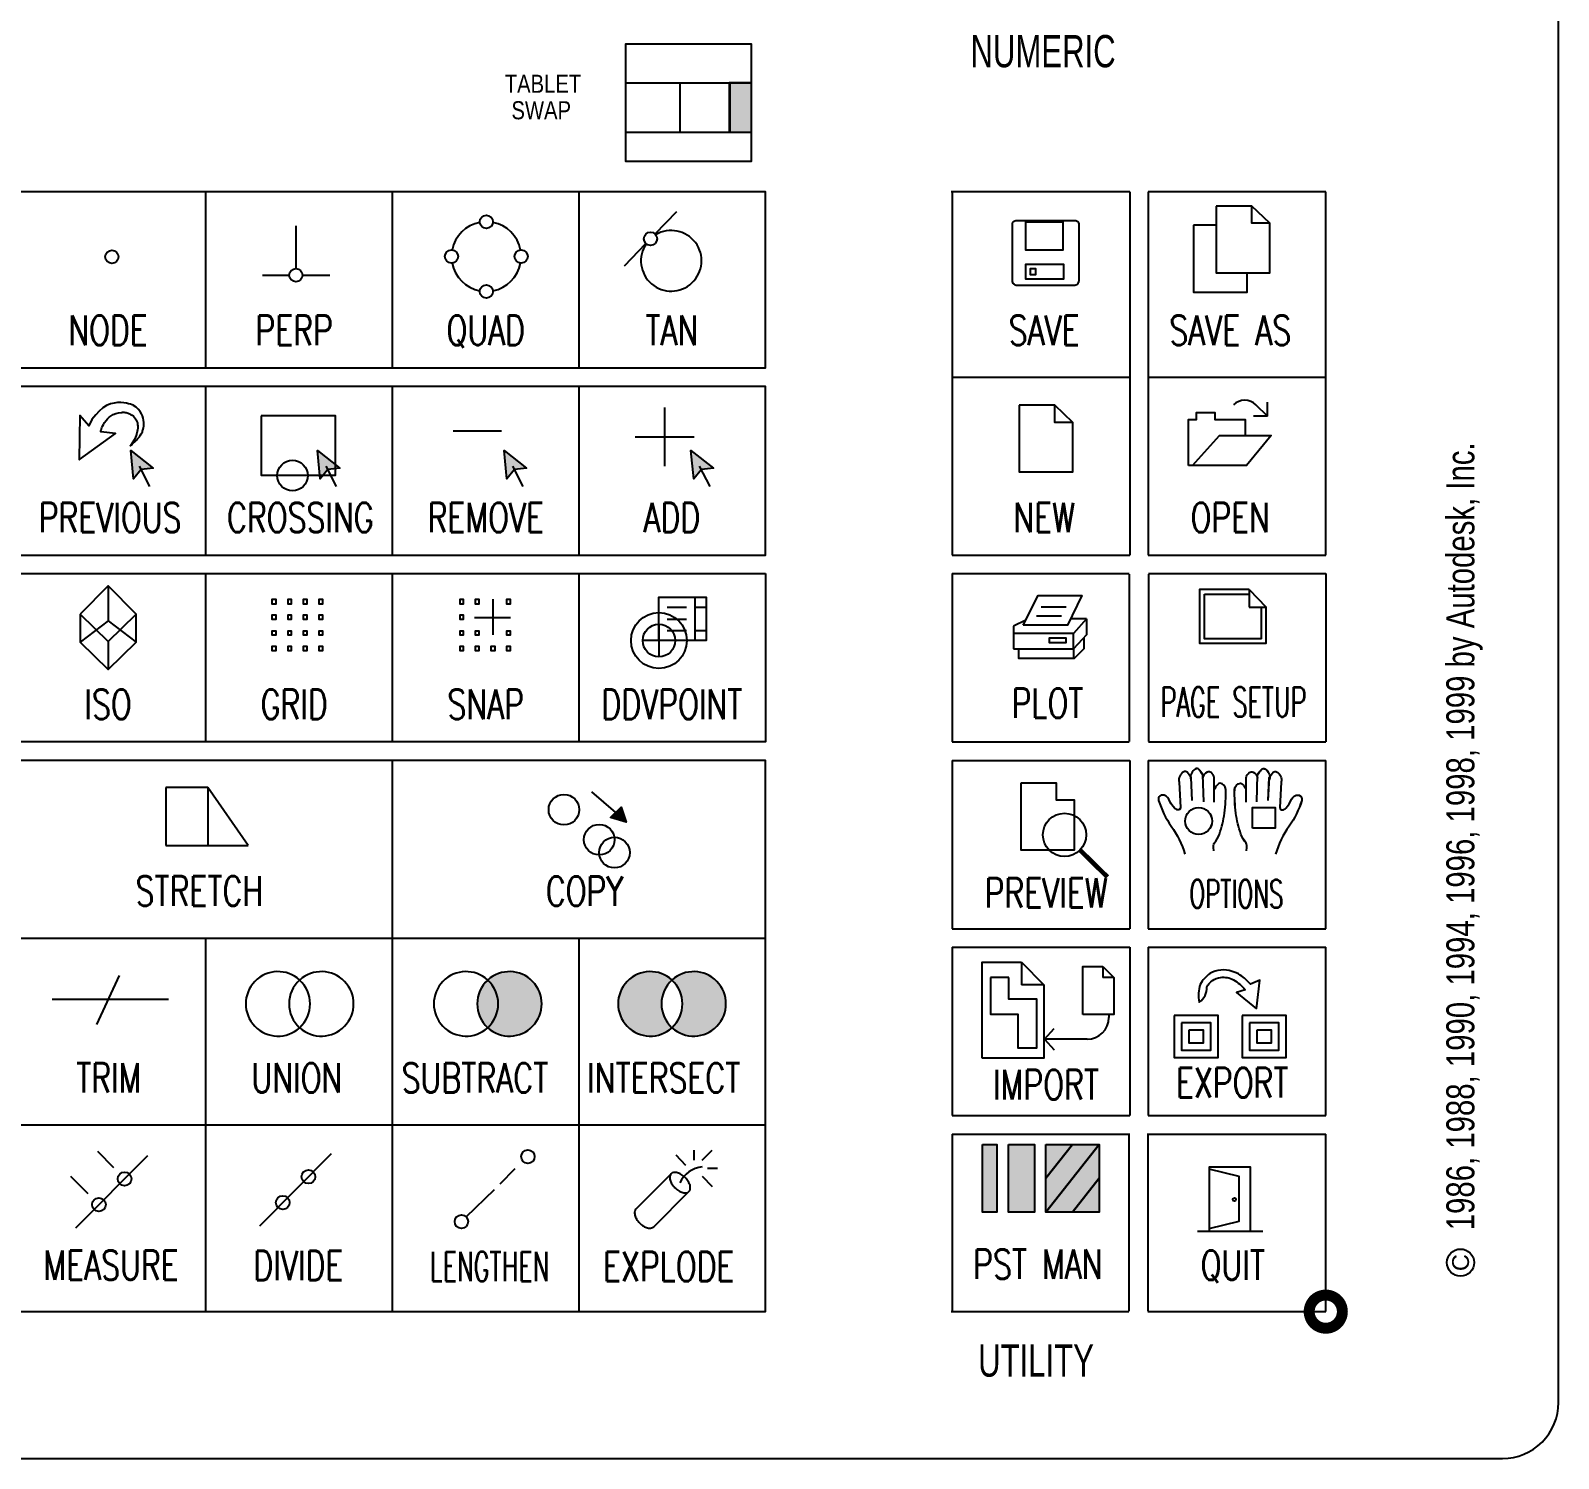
# Model space of a CAD drawing. Header units: inches. Extents: x -0.4 to 10.7, y -10.6 to 1.5.
# Drawn here: x 7.392 to 10.682, y -10.606 to -7.532 of the extents above; entities that cross this region are included whole.
import ezdxf
from ezdxf.enums import TextEntityAlignment as Align

# ---------------------------------------------------------------- set-up
doc = ezdxf.new("R2010")
doc.units = ezdxf.units.IN
doc.header["$MEASUREMENT"] = 0
doc.linetypes.add('DASHED', pattern=[0.75, 0.5, -0.25])
doc.layers.get('0').update_dxf_attribs({"linetype": 'CONTINUOUS'})
for name, color, linetype in [('BORDERS', 252, 'CONTINUOUS'), ('ICONS', 7, 'CONTINUOUS'), ('Text English', 7, 'CONTINUOUS')]:
    doc.layers.add(name, color=color, linetype=linetype)
doc.styles.add('Roman Simplex', font='simplex.shx', dxfattribs={"width": 0.75, "height": 0.0625})
doc.styles.add('ROMANS', font='simplex.shx', dxfattribs={"width": 0.75, "height": 0.0634})
doc.styles.add('SANSSERIFBOLD', font='sanss___.ttf', dxfattribs={"width": 0.69, "height": 0.056883})
doc.styles.add('SAS', font='sanss___.ttf', dxfattribs={"height": 0.063458})

# ---------------------------------------------------------------- blocks, each defined once
blk = doc.blocks.new('PAGE SETUP')
at = {"color": 3, "linetype": 'DASHED'}
blk.add_line((12.0066, 2.8847), (12.1025, 2.8847), dxfattribs=at)
for p, q in [((12.1025, 2.8949), (12.1393, 2.8565)), ((12.1025, 2.8949), (12.1025, 2.8565)), ((12.1025, 2.8565), (12.1393, 2.8565))]:
    blk.add_line(p, q)
at = {"color": 3}
blk.add_line((12.1294, 2.7889), (12.1294, 2.8565), dxfattribs=at)
blk.add_lwpolyline([(12.1294, 2.7889), (12.0066, 2.7889), (12.0066, 2.8847)], dxfattribs=at)
at = {"layer": 'ICONS'}
blk.add_lwpolyline([(12.1025, 2.8949), (11.9957, 2.8949), (11.9957, 2.7792), (12.1025, 2.7792), (12.1394, 2.7795), (12.1393, 2.8182), (12.1393, 2.8565)], dxfattribs=at)
blk = doc.blocks.new('PLOTSTYLE MANAGER')
for color, points in [(6, [(11.5762, 1.7044), (11.5448, 1.7044), (11.5448, 1.5587), (11.5762, 1.5587)]), (5, [(11.6009, 1.5587), (11.657, 1.5587), (11.657, 1.7044), (11.6009, 1.7044)]), (3, [(11.7961, 1.7044), (11.6817, 1.7044), (11.6817, 1.5587), (11.7961, 1.5587)])]:
    blk.add_hatch(color=color).paths.add_polyline_path(points)
at = {"lineweight": 30}
for p, q in [((11.6817, 1.5587), (11.7961, 1.7044)), ((11.6817, 1.6316), (11.7389, 1.7044)), ((11.7389, 1.5587), (11.7961, 1.6316))]:
    blk.add_line(p, q, dxfattribs=at)
for points in [[(11.5448, 1.7044), (11.5762, 1.7044), (11.5762, 1.5587), (11.5448, 1.5587)], [(11.6009, 1.7044), (11.657, 1.7044), (11.657, 1.5587), (11.6009, 1.5587)], [(11.6817, 1.7044), (11.7961, 1.7044), (11.7961, 1.5587), (11.6817, 1.5587)]]:
    blk.add_lwpolyline(points, close=True)
blk = doc.blocks.new('OPTIONS')
at = {"layer": 'ICONS'}
for points in [[(5.9674, 1.6772), (5.9653, 1.7356, 0.077313), (5.957, 1.747, 0.334602), (5.9497, 1.7481, 0.337418), (5.9398, 1.7257, 1.253415)], [(6.0815, 1.6772), (6.0836, 1.7356, -0.077313), (6.0919, 1.747, -0.334602), (6.0992, 1.7481, -0.337418), (6.1091, 1.7257, -1.253415)], [(5.9146, 1.7196), (5.9173, 1.6649, -0.478938), (5.9116, 1.6599, -0.167946), (5.9046, 1.6637, -0.084989), (5.8922, 1.6831, 0.326331), (5.8779, 1.6917, 0.478476), (5.8703, 1.6802, 0.077423), (5.8976, 1.6249, -0.081499), (5.9269, 1.5644, -0.021633)], [(5.9425, 1.6805), (5.9402, 1.7295, 0.077313), (5.9318, 1.741, 0.334602), (5.9245, 1.742, 0.337418), (5.9146, 1.7196)], [(5.9898, 1.6767), (5.9903, 1.7293, 0.153807), (5.9835, 1.7402, 0.30218), (5.9752, 1.7413, 0.233284), (5.9653, 1.7283, 0.721956)], [(5.9893, 1.572), (5.9887, 1.5787, -0.09399), (5.9898, 1.5881, 0.092108), (6.0012, 1.6079, 0.052172), (6.0122, 1.6532, 0.040572), (6.0148, 1.7038, 0.37402), (6.0023, 1.7173, 0.192582), (5.9955, 1.7126, 0.078461), (5.9908, 1.7048, 0.959013)], [(6.0596, 1.572), (6.0602, 1.5787, 0.09399), (6.0591, 1.5881, -0.092108), (6.0477, 1.6079, -0.052172), (6.0367, 1.6532, -0.040572), (6.0341, 1.7038, -0.37402), (6.0466, 1.7173, -0.192582), (6.0534, 1.7126, -0.078461), (6.0581, 1.7048, -0.959013)], [(6.0591, 1.6767), (6.0586, 1.7293, -0.153807), (6.0654, 1.7402, -0.30218), (6.0737, 1.7413, -0.233284), (6.0836, 1.7283, -0.721956)], [(6.1064, 1.6805), (6.1087, 1.7295, -0.077313), (6.1171, 1.741, -0.334602), (6.1244, 1.742, -0.337418), (6.1343, 1.7196)], [(6.1343, 1.7196), (6.1316, 1.6649, 0.478938), (6.1373, 1.6599, 0.167946), (6.1443, 1.6637, 0.084989), (6.1567, 1.6831, -0.326331), (6.171, 1.6917, -0.478476), (6.1786, 1.6802, -0.077423), (6.1513, 1.6249, 0.081499), (6.122, 1.5644, 0.021633)]]:
    blk.add_lwpolyline(points, format="xyb", dxfattribs=at)
at = {"layer": 'ICONS', "color": 1}
blk.add_lwpolyline([(6.0724, 1.6204), (6.0724, 1.6649), (6.1214, 1.6649), (6.1214, 1.6204)], close=True, dxfattribs=at)
blk.add_circle((5.9564, 1.6359), 0.029, dxfattribs=at)
blk = doc.blocks.new('SAVEAS')
at = {"layer": 'ICONS'}
for points in [[(11.6315, 2.9483), (11.6315, 2.8047), (11.7472, 2.8047), (11.7472, 2.9115), (11.7082, 2.9115), (11.7082, 2.9483), (11.6315, 2.9483)], [(11.7472, 2.9115), (11.7082, 2.9483)], [(11.5827, 2.9071), (11.5827, 2.7634), (11.6984, 2.7634), (11.6984, 2.8047)], [(11.6315, 2.9071), (11.5827, 2.9071)]]:
    blk.add_lwpolyline(points, dxfattribs=at)
blk = doc.blocks.new('IMPORT')
at = {"layer": 'ICONS'}
for p, q in [((2.7787, 3.7403), (2.7787, 3.6919)), ((2.7787, 3.7403), (2.8265, 3.6919)), ((2.8265, 3.6919), (2.7787, 3.6919))]:
    blk.add_line(p, q, dxfattribs=at)
at = {"layer": 'ICONS', "color": 8}
for p, q in [((2.9534, 3.7313), (2.9773, 3.7071)), ((2.9534, 3.7313), (2.9534, 3.7071)), ((2.9773, 3.7071), (2.9534, 3.7071))]:
    blk.add_line(p, q, dxfattribs=at)
at = {"layer": 'ICONS', "color": 1}
for p, q in [((2.9665, 3.6279), (2.9665, 3.6212)), ((2.8282, 3.5743), (2.8491, 3.5974)), ((2.9197, 3.5743), (2.8282, 3.5743)), ((2.8282, 3.5743), (2.8491, 3.5513))]:
    blk.add_line(p, q, dxfattribs=at)
at = {"layer": 'ICONS'}
for points in [[(2.6936, 3.5336), (2.6936, 3.7403), (2.7787, 3.7403)], [(2.8265, 3.6919), (2.8265, 3.5336), (2.6936, 3.5336)]]:
    blk.add_lwpolyline(points, dxfattribs=at)
at = {"layer": 'ICONS', "color": 8}
for points in [[(2.9109, 3.6279), (2.9109, 3.7313), (2.9534, 3.7313)], [(2.9773, 3.7071), (2.9773, 3.6279), (2.9109, 3.6279)]]:
    blk.add_lwpolyline(points, dxfattribs=at)
at = {"layer": 'ICONS', "color": 1}
for points in [[(2.7118, 3.7077), (2.7118, 3.6281), (2.7705, 3.6281), (2.7705, 3.5558), (2.8114, 3.5558), (2.8114, 3.6606), (2.7516, 3.6606), (2.7516, 3.7077)], [(2.7516, 3.7077), (2.7118, 3.7077)]]:
    blk.add_lwpolyline(points, dxfattribs=at)
blk.add_arc((2.9197, 3.6212), 0.0469, 270, 0, dxfattribs=at)
blk = doc.blocks.new('EXPORT')
at = {"layer": 'ICONS'}
blk.add_lwpolyline([(11.7215, 2.4607), (11.7288, 2.522), (11.7092, 2.5133, 0.039919), (11.687, 2.5332, 0.077358), (11.6691, 2.541, 0.215585), (11.6214, 2.5367, 0.10494), (11.6007, 2.513, 0.132172), (11.5986, 2.4747, 0.265412), (11.615, 2.5074, -0.253442), (11.6443, 2.5278, -0.177189), (11.6723, 2.5226, -0.093236), (11.6975, 2.5016), (11.6791, 2.4957)], format="xyb", close=True, dxfattribs=at)
for points in [[(11.5448, 2.446), (11.5448, 2.3559), (11.6394, 2.3559), (11.6394, 2.446)], [(11.6913, 2.446), (11.6913, 2.3559), (11.7859, 2.3559), (11.7859, 2.446)], [(11.707, 2.4302), (11.707, 2.3717), (11.7701, 2.3717), (11.7701, 2.4302)], [(11.7228, 2.4144), (11.7228, 2.3874), (11.7544, 2.3874), (11.7544, 2.4144)]]:
    blk.add_lwpolyline(points, close=True, dxfattribs=at)
at = {"layer": 'ICONS', "color": 1}
blk.add_lwpolyline([(11.5605, 2.4302), (11.5605, 2.3717), (11.6237, 2.3717), (11.6237, 2.4302)], close=True, dxfattribs=at)
at = {"layer": 'ICONS', "color": 2}
blk.add_lwpolyline([(11.5763, 2.4144), (11.5763, 2.3874), (11.6079, 2.3874), (11.6079, 2.4144)], close=True, dxfattribs=at)
blk = doc.blocks.new('DDVIEWPOINT')
at = {"layer": 'ICONS'}
for points in [[(4.0272, 6.0296), (4.0272, 6.1229), (4.1289, 6.1229), (4.1289, 6.0296), (4.0272, 6.0296), (4.0272, 6.0296)], [(4.1046, 6.1229), (4.1046, 6.0304)], [(4.0449, 6.1017), (4.0869, 6.1017)], [(4.1046, 6.1017), (4.1289, 6.1017)], [(4.0272, 6.0635), (4.0272, 5.9958)], [(4.0449, 6.0758), (4.0869, 6.0758)], [(4.0618, 6.0296), (3.9926, 6.0296)], [(4.0449, 6.0516), (4.0869, 6.0516)], [(4.1046, 6.0516), (4.1289, 6.0516)]]:
    blk.add_lwpolyline(points, dxfattribs=at)
for radius in [0.0601, 0.035]:
    blk.add_circle((4.0272, 6.0296), radius, dxfattribs=at)

msp = doc.modelspace()

# ---------------------------------------------------------------- hatches: boundary and pattern name
for color, points in [(6, [(9.4734, -9.9301), (9.442, -9.9301), (9.442, -10.0758), (9.4734, -10.0758)]), (5, [(9.498, -10.0758), (9.5541, -10.0758), (9.5541, -9.9301), (9.498, -9.9301)]), (3, [(9.6932, -9.9301), (9.5788, -9.9301), (9.5788, -10.0758), (9.6932, -10.0758)])]:
    msp.add_hatch(color=color).paths.add_polyline_path(points)
at = {"layer": 'ICONS'}
h = msp.add_hatch(color=120, dxfattribs=at)
h.paths.add_polyline_path([(8.3768, -9.6787, 2.271183), (8.3768, -9.5764, -0.440299)])
h.paths.add_polyline_path([(8.3767, -9.6788, 0.441322), (8.3767, -9.5763, 0.441322)])
h = msp.add_hatch(color=120, dxfattribs=at)
h.paths.add_polyline_path([(8.7736, -9.6789, -0.442344), (8.7736, -9.5762, 2.260684)])
h.paths.add_polyline_path([(8.7736, -9.5764, -0.440299), (8.7736, -9.6787, 2.271183)])

# ---------------------------------------------------------------- linework, layer by layer
at = {"color": 3, "linetype": 'DASHED'}
msp.add_line((9.9203, -8.7456), (10.0162, -8.7456), dxfattribs=at)
for p, q in [((10.0162, -8.7354), (10.053, -8.7737)), ((10.0162, -8.7354), (10.0162, -8.7738)), ((10.0162, -8.7738), (10.053, -8.7737))]:
    msp.add_line(p, q)
at = {"color": 3}
msp.add_line((10.0431, -8.8413), (10.0431, -8.7737), dxfattribs=at)
at = {"lineweight": 30}
for p, q in [((9.5788, -10.0758), (9.6932, -9.9301)), ((9.5788, -10.0029), (9.636, -9.9301)), ((9.636, -10.0758), (9.6932, -10.0029))]:
    msp.add_line(p, q, dxfattribs=at)
at = {"color": 3}
msp.add_lwpolyline([(10.0431, -8.8413), (9.9203, -8.8413), (9.9203, -8.7456)], dxfattribs=at)
for points in [[(9.442, -9.9301), (9.4734, -9.9301), (9.4734, -10.0758), (9.442, -10.0758)], [(9.498, -9.9301), (9.5541, -9.9301), (9.5541, -10.0758), (9.498, -10.0758)], [(9.5788, -9.9301), (9.6932, -9.9301), (9.6932, -10.0758), (9.5788, -10.0758)]]:
    msp.add_lwpolyline(points, close=True)
at = {"layer": 'BORDERS'}
for p, q in [((7.7688, -7.8789), (7.7688, -8.2582)), ((8.1709, -7.8789), (8.1709, -8.2582)), ((8.573, -7.8789), (8.573, -8.2582)), ((9.7593, -7.8789), (9.3746, -7.8789)), ((9.3772, -7.8789), (9.3772, -8.6612)), ((9.7593, -7.8789), (9.7593, -8.6612)), ((9.7993, -7.8789), (9.7993, -8.6612)), ((10.1814, -7.8789), (9.7993, -7.8789)), ((10.1814, -8.6612), (10.1814, -7.8789)), ((7.7688, -8.2982), (7.7688, -8.6612)), ((8.1709, -8.2982), (8.1709, -8.6612)), ((8.573, -8.2982), (8.573, -8.6612)), ((7.7688, -8.7012), (7.7688, -9.0635)), ((8.1709, -8.7012), (8.1709, -9.0635)), ((8.573, -8.7012), (8.573, -9.0635)), ((9.3772, -8.7012), (9.3772, -9.0635)), ((9.758, -8.7021), (9.758, -9.0627)), ((9.7998, -8.7021), (9.7998, -9.0627)), ((10.1815, -8.7012), (10.1815, -9.0635)), ((8.1709, -9.1035), (8.1709, -10.2903)), ((9.3772, -9.1035), (9.3772, -9.4658)), ((9.7593, -9.1035), (9.7593, -9.4658)), ((9.7993, -9.1035), (9.7993, -9.4658)), ((10.1814, -9.4658), (10.1814, -9.1035)), ((7.7688, -9.4858), (7.7688, -10.2903)), ((8.573, -9.4858), (8.573, -10.2903)), ((9.3772, -9.5058), (9.3772, -9.868)), ((9.7593, -9.5058), (9.7593, -9.868)), ((9.7993, -9.5058), (9.7993, -9.868)), ((10.1814, -9.868), (10.1814, -9.5058)), ((9.3772, -9.868), (9.7593, -9.868)), ((9.7993, -9.868), (10.1814, -9.868)), ((7.7688, -9.888), (7.7688, -10.2903)), ((9.3772, -9.908), (9.3772, -10.2903)), ((9.7576, -9.907), (9.7576, -10.2892)), ((9.7982, -9.907), (9.7982, -10.2892)), ((10.1814, -10.2903), (10.1814, -9.908)), ((9.3746, -10.2903), (9.7576, -10.2903)), ((9.7982, -10.2903), (10.1814, -10.2903))]:
    msp.add_line(p, q, dxfattribs=at)
at = {"layer": 'BORDERS', "color": 252}
msp.add_lwpolyline([(10.6824, -10.486), (10.6824, 1.3368, 0.414214), (10.562, 1.4572), (-0.2522, 1.4572, 0.414214), (-0.3726, 1.3368), (-0.3726, -10.486, 0.414214), (-0.2522, -10.6064), (10.562, -10.6064, 0.414214)], format="xyb", close=True, dxfattribs=at)
at = {"layer": 'BORDERS'}
for points in [[(4.5501, -7.8789), (4.5501, -8.2582), (8.9751, -8.2582), (8.9751, -7.8789)], [(5.3763, -8.2982), (5.3763, -8.6612), (8.9751, -8.6612), (8.9751, -8.2982)], [(8.9751, -8.7012), (8.9751, -9.0635), (4.5521, -9.0635), (4.5521, -8.7012)]]:
    msp.add_lwpolyline(points, close=True, dxfattribs=at)
for points in [[(9.3772, -8.2782), (9.7593, -8.2782)], [(9.7993, -8.2782), (10.1784, -8.2782)], [(9.3772, -8.6612), (9.7593, -8.6612)], [(9.7993, -8.6612), (10.1814, -8.6612)], [(9.3772, -8.7012), (9.758, -8.7012)], [(9.7998, -8.7012), (10.1815, -8.7012)], [(9.3772, -9.0635), (9.758, -9.0635)], [(9.7998, -9.0635), (10.1815, -9.0635)], [(4.5486, -10.2903), (8.9751, -10.2903), (8.9751, -9.1035), (4.5521, -9.1035)], [(9.3772, -9.1035), (9.7593, -9.1035)], [(9.7993, -9.1035), (10.1814, -9.1035)], [(9.3772, -9.4658), (9.7593, -9.4658)], [(9.7993, -9.4658), (10.1814, -9.4658)], [(4.5521, -9.4858), (8.9751, -9.4858)], [(9.3772, -9.5058), (9.7593, -9.5058)], [(9.7993, -9.5058), (10.1814, -9.5058)], [(4.5521, -9.888), (8.9751, -9.888)], [(9.3772, -9.908), (9.7576, -9.908)], [(9.7982, -9.908), (10.1814, -9.908)]]:
    msp.add_lwpolyline(points, dxfattribs=at)
at = {"layer": 'ICONS'}
for p, q in [((9.5352, -8.8016), (9.5087, -8.8146)), ((9.5087, -8.8146), (9.5087, -8.8301)), ((9.6663, -8.7984), (9.6321, -8.7984)), ((9.6663, -8.7984), (9.6383, -8.8301)), ((9.6663, -8.7984), (9.6663, -8.833)), ((9.6663, -8.833), (9.6383, -8.8632)), ((7.6834, -9.162), (7.6834, -9.2865)), ((7.774, -9.162), (7.6834, -9.162)), ((7.6834, -9.2865), (7.774, -9.2865)), ((7.5349, -9.672), (7.5836, -9.5662)), ((7.4389, -9.6178), (7.5602, -9.6178)), ((9.9054, -10.1168), (10.0456, -10.1168))]:
    msp.add_line(p, q, dxfattribs=at)
at = {"layer": 'ICONS', "color": 1}
for p, q in [((7.8608, -9.2865), (7.774, -9.162)), ((8.653, -9.2153), (8.6008, -9.1708)), ((7.774, -9.2865), (7.8608, -9.2865))]:
    msp.add_line(p, q, dxfattribs=at)
at = {"layer": 'ICONS', "color": 1, "linetype": 'DASHED'}
msp.add_line((7.774, -9.162), (7.774, -9.2865), dxfattribs=at)
at = {"layer": 'ICONS', "linetype": 'DASHED'}
msp.add_line((7.5602, -9.6178), (7.6893, -9.6178), dxfattribs=at)
at = {"layer": 'ICONS', "color": 7}
for points in [[(8.9448, -7.8133), (8.9448, -7.5614), (8.6737, -7.5614), (8.6737, -7.8133), (8.9448, -7.8133), (8.9448, -7.8133)], [(9.6159, -8.0042), (9.6159, -7.9445), (9.5348, -7.9445), (9.5348, -8.0042), (9.6159, -8.0042), (9.6159, -8.0042)], [(9.6174, -8.0668), (9.6174, -8.0359), (9.535, -8.0359), (9.535, -8.0668), (9.6174, -8.0668), (9.6174, -8.0668)]]:
    msp.add_lwpolyline(points, dxfattribs=at)
at = {"layer": 'ICONS', "color": 250}
for points in [[(8.6737, -7.6446), (8.9448, -7.6446)], [(8.7908, -7.6432), (8.7908, -7.7492)], [(8.9448, -7.7507), (8.9448, -7.6446), (8.8969, -7.6446), (8.8969, -7.7507), (8.9448, -7.7507)], [(8.9448, -7.7507), (8.9448, -7.6446), (8.8969, -7.6446), (8.8969, -7.7507), (8.9448, -7.7507), (8.9448, -7.7507)], [(8.6737, -7.7507), (8.9433, -7.7507)], [(9.5571, -8.0572), (9.5571, -8.0447), (9.5446, -8.0447), (9.5446, -8.0572), (9.5571, -8.0572), (9.5571, -8.0572)]]:
    msp.add_lwpolyline(points, dxfattribs=at)
at = {"layer": 'ICONS', "color": 252}
msp.add_lwpolyline([(8.8984, -7.6468), (8.8984, -7.7529)], dxfattribs=at)
at = {"layer": 'ICONS', "color": 8}
for points in [[(8.7372, -7.9699), (8.7837, -7.9215)], [(7.9638, -7.9526), (7.9638, -8.0445)], [(8.671, -8.0388), (8.7176, -7.9904)], [(7.8916, -8.0587), (7.9496, -8.0587)], [(7.978, -8.0587), (8.0367, -8.0587)]]:
    msp.add_lwpolyline(points, dxfattribs=at)
at = {"layer": 'ICONS'}
for points in [[(9.5154, -7.9408), (9.6413, -7.9408, -0.439902), (9.6495, -7.9496), (9.6495, -8.0705, -0.414214), (9.6391, -8.0808), (9.5168, -8.0808, -0.414214), (9.5065, -8.0705), (9.5065, -7.9496, -0.426731), (9.5154, -7.9408)], [(9.8936, -9.1894), (9.8913, -9.1404, 0.077313), (9.883, -9.1289, 0.334602), (9.8757, -9.1279, 0.337418), (9.8658, -9.1503)], [(9.9185, -9.1927), (9.9164, -9.1344, 0.077313), (9.9081, -9.1229, 0.334602), (9.9008, -9.1219, 0.337418), (9.8909, -9.1443, 1.253415)], [(9.9409, -9.1932), (9.9414, -9.1406, 0.153807), (9.9347, -9.1297, 0.30218), (9.9263, -9.1286, 0.233284), (9.9164, -9.1417, 0.721956)], [(10.0103, -9.1932), (10.0097, -9.1406, -0.153807), (10.0165, -9.1297, -0.30218), (10.0248, -9.1286, -0.233284), (10.0347, -9.1417, -0.721956)], [(10.0327, -9.1927), (10.0347, -9.1344, -0.077313), (10.0431, -9.1229, -0.334602), (10.0504, -9.1219, -0.337418), (10.0603, -9.1443, -1.253415)], [(10.0576, -9.1894), (10.0599, -9.1404, -0.077313), (10.0682, -9.1289, -0.334602), (10.0755, -9.1279, -0.337418), (10.0854, -9.1503)], [(9.8658, -9.1503), (9.8685, -9.205, -0.478938), (9.8628, -9.2101, -0.167946), (9.8558, -9.2062, -0.084989), (9.8433, -9.1868, 0.326331), (9.829, -9.1782, 0.478476), (9.8214, -9.1897, 0.077423), (9.8488, -9.245, -0.081499), (9.878, -9.3055, -0.021633)], [(9.9404, -9.2979), (9.9399, -9.2912, -0.09399), (9.9409, -9.2818, 0.092108), (9.9524, -9.262, 0.052172), (9.9633, -9.2167, 0.040572), (9.9659, -9.1661, 0.37402), (9.9534, -9.1526, 0.192582), (9.9467, -9.1573, 0.078461), (9.942, -9.1651, 0.959013)], [(10.0108, -9.2979), (10.0113, -9.2912, 0.09399), (10.0103, -9.2818, -0.092108), (9.9988, -9.262, -0.052172), (9.9879, -9.2167, -0.040572), (9.9853, -9.1661, -0.37402), (9.9978, -9.1526, -0.192582), (10.0045, -9.1573, -0.078461), (10.0092, -9.1651, -0.959013)], [(10.0854, -9.1503), (10.0827, -9.205, 0.478938), (10.0884, -9.2101, 0.167946), (10.0954, -9.2062, 0.084989), (10.1078, -9.1868, -0.326331), (10.1222, -9.1782, -0.478476), (10.1298, -9.1897, -0.077423), (10.1024, -9.245, 0.081499), (10.0731, -9.3055, 0.021633)]]:
    msp.add_lwpolyline(points, format="xyb", dxfattribs=at)
for points in [[(7.518, -8.3829), (7.4989, -8.3608), (7.4974, -8.4558), (7.4981, -8.4558), (7.5755, -8.3998), (7.5438, -8.3961), (7.5438, -8.3954), (7.5438, -8.3939), (7.5446, -8.3924), (7.5453, -8.3895), (7.546, -8.3865), (7.5475, -8.3836), (7.5497, -8.3799), (7.5519, -8.3762), (7.5549, -8.3718), (7.5578, -8.3681), (7.5615, -8.3644), (7.5659, -8.3615), (7.5703, -8.3585), (7.5762, -8.3563), (7.5821, -8.3549), (7.5895, -8.3541), (7.5895, -8.3534), (7.5902, -8.3534), (7.591, -8.3534), (7.5924, -8.3534), (7.5939, -8.3534), (7.5961, -8.3541), (7.5983, -8.3541), (7.6005, -8.3549), (7.6028, -8.3556), (7.6057, -8.3571), (7.6079, -8.3585), (7.6109, -8.36), (7.6138, -8.3622), (7.616, -8.3652), (7.6182, -8.3681), (7.6212, -8.3725), (7.6212, -8.374), (7.6219, -8.3748), (7.6226, -8.3762), (7.6226, -8.3784), (7.6226, -8.3806), (7.6234, -8.3829), (7.6234, -8.3858), (7.6234, -8.3887), (7.6226, -8.3917), (7.6219, -8.3954), (7.6212, -8.3991), (7.6197, -8.4035), (7.6182, -8.4072), (7.616, -8.4123), (7.6079, -8.4263), (7.6079, -8.4256), (7.6087, -8.4249), (7.6094, -8.4241), (7.6109, -8.4234), (7.6123, -8.4219), (7.6138, -8.4197), (7.616, -8.4182), (7.6182, -8.416), (7.6204, -8.4138), (7.6226, -8.4109), (7.6249, -8.4086), (7.6271, -8.4064), (7.6285, -8.4035), (7.6308, -8.4005), (7.6322, -8.3983), (7.6337, -8.3961), (7.6337, -8.3954), (7.6337, -8.3939), (7.6344, -8.3924), (7.6352, -8.3902), (7.6359, -8.3865), (7.6366, -8.3836), (7.6366, -8.3799), (7.6366, -8.3755), (7.6359, -8.3711), (7.6352, -8.3666), (7.6337, -8.3615), (7.6315, -8.3571), (7.6285, -8.3519), (7.6241, -8.3475), (7.6197, -8.3431), (7.6138, -8.3394), (7.6131, -8.3387), (7.6109, -8.3379), (7.6079, -8.3364), (7.6035, -8.3357), (7.5991, -8.3342), (7.5932, -8.3335), (7.5865, -8.3328), (7.5799, -8.3328), (7.5725, -8.3342), (7.5644, -8.3357), (7.5563, -8.3394), (7.5482, -8.3445), (7.5401, -8.3512), (7.5328, -8.3593), (7.5247, -8.3696), (7.518, -8.3829), (7.518, -8.3829)], [(9.5213, -8.3387), (9.5213, -8.4823), (9.6369, -8.4823), (9.6369, -8.3755), (9.5979, -8.3755), (9.5979, -8.3387), (9.5213, -8.3387)], [(9.6369, -8.3755), (9.5979, -8.3387)], [(10.0561, -8.3622), (10.0561, -8.332)], [(10.0561, -8.3622), (10.0259, -8.3622)], [(7.6564, -8.4745), (7.6305, -8.4769), (7.614, -8.4975), (7.6081, -8.4362), (7.6564, -8.4745), (7.6564, -8.4745)], [(8.0585, -8.4745), (8.0326, -8.4769), (8.0161, -8.4975), (8.0102, -8.4362), (8.0585, -8.4745), (8.0585, -8.4745)], [(8.4606, -8.4745), (8.4347, -8.4769), (8.4182, -8.4975), (8.4123, -8.4362), (8.4606, -8.4745), (8.4606, -8.4745)], [(8.8627, -8.4745), (8.8368, -8.4769), (8.8203, -8.4975), (8.8144, -8.4362), (8.8627, -8.4745), (8.8627, -8.4745)], [(7.6494, -8.514), (7.627, -8.4698)], [(8.0514, -8.514), (8.029, -8.4698)], [(8.4535, -8.514), (8.4311, -8.4698)], [(8.8556, -8.514), (8.8332, -8.4698)], [(7.4996, -8.7888), (7.4996, -8.8485), (7.5593, -8.9074), (7.6197, -8.8485), (7.6197, -8.7888), (7.5593, -8.7277), (7.4996, -8.7888)], [(9.5298, -8.8122), (9.5622, -8.7481), (9.6558, -8.7481), (9.6256, -8.8122), (9.5298, -8.8122)], [(10.0162, -8.7354), (9.9094, -8.7354), (9.9094, -8.8511), (10.0162, -8.8511), (10.0531, -8.8507), (10.053, -8.812), (10.053, -8.7737)], [(7.921, -8.766), (7.921, -8.7571), (7.9122, -8.7571), (7.9122, -8.766), (7.921, -8.766), (7.921, -8.766)], [(7.9542, -8.766), (7.9542, -8.7571), (7.9461, -8.7571), (7.9461, -8.766), (7.9542, -8.766), (7.9542, -8.766)], [(7.9881, -8.766), (7.9881, -8.7571), (7.9792, -8.7571), (7.9792, -8.766), (7.9881, -8.766), (7.9881, -8.766)], [(8.022, -8.766), (8.022, -8.7571), (8.0131, -8.7571), (8.0131, -8.766), (8.022, -8.766), (8.022, -8.766)], [(8.3248, -8.766), (8.3248, -8.7571), (8.3167, -8.7571), (8.3167, -8.766), (8.3248, -8.766), (8.3248, -8.766)], [(8.3587, -8.766), (8.3587, -8.7571), (8.3498, -8.7571), (8.3498, -8.766), (8.3587, -8.766), (8.3587, -8.766)], [(8.4257, -8.766), (8.4257, -8.7571), (8.4176, -8.7571), (8.4176, -8.766), (8.4257, -8.766), (8.4257, -8.766)], [(9.5689, -8.7724), (9.6226, -8.7724)], [(7.4996, -8.7888), (7.5593, -8.8477), (7.6197, -8.7888)], [(7.921, -8.7991), (7.921, -8.791), (7.9122, -8.791), (7.9122, -8.7991), (7.921, -8.7991), (7.921, -8.7991)], [(7.9542, -8.7991), (7.9542, -8.791), (7.9461, -8.791), (7.9461, -8.7991), (7.9542, -8.7991), (7.9542, -8.7991)], [(7.9881, -8.7991), (7.9881, -8.791), (7.9792, -8.791), (7.9792, -8.7991), (7.9881, -8.7991), (7.9881, -8.7991)], [(8.022, -8.7991), (8.022, -8.791), (8.0131, -8.791), (8.0131, -8.7991), (8.022, -8.7991), (8.022, -8.7991)], [(8.3248, -8.7991), (8.3248, -8.791), (8.3167, -8.791), (8.3167, -8.7991), (8.3248, -8.7991), (8.3248, -8.7991)], [(9.5585, -8.7923), (9.6123, -8.7923)], [(7.5593, -8.8477), (7.5593, -8.9074)], [(7.921, -8.833), (7.921, -8.8249), (7.9122, -8.8249), (7.9122, -8.833), (7.921, -8.833), (7.921, -8.833)], [(7.9542, -8.833), (7.9542, -8.8249), (7.9461, -8.8249), (7.9461, -8.833), (7.9542, -8.833), (7.9542, -8.833)], [(7.9881, -8.833), (7.9881, -8.8249), (7.9792, -8.8249), (7.9792, -8.833), (7.9881, -8.833), (7.9881, -8.833)], [(8.022, -8.833), (8.022, -8.8249), (8.0131, -8.8249), (8.0131, -8.833), (8.022, -8.833), (8.022, -8.833)], [(8.3248, -8.833), (8.3248, -8.8249), (8.3167, -8.8249), (8.3167, -8.833), (8.3248, -8.833), (8.3248, -8.833)], [(8.3587, -8.833), (8.3587, -8.8249), (8.3498, -8.8249), (8.3498, -8.833), (8.3587, -8.833), (8.3587, -8.833)], [(8.4257, -8.833), (8.4257, -8.8249), (8.4176, -8.8249), (8.4176, -8.833), (8.4257, -8.833), (8.4257, -8.833)], [(9.5087, -8.8632), (9.6383, -8.8632), (9.6383, -8.8301), (9.5087, -8.8301), (9.5087, -8.8632)], [(9.5197, -8.8632), (9.5197, -8.8831), (9.6405, -8.8831), (9.6612, -8.8625), (9.6612, -8.8397)], [(9.6221, -8.8492), (9.6221, -8.8404), (9.586, -8.8404), (9.586, -8.8492), (9.6221, -8.8492), (9.6221, -8.8492)], [(7.921, -8.8669), (7.921, -8.8581), (7.9122, -8.8581), (7.9122, -8.8669), (7.921, -8.8669), (7.921, -8.8669)], [(7.9542, -8.8669), (7.9542, -8.8581), (7.9461, -8.8581), (7.9461, -8.8669), (7.9542, -8.8669), (7.9542, -8.8669)], [(7.9881, -8.8669), (7.9881, -8.8581), (7.9792, -8.8581), (7.9792, -8.8669), (7.9881, -8.8669), (7.9881, -8.8669)], [(8.022, -8.8669), (8.022, -8.8581), (8.0131, -8.8581), (8.0131, -8.8669), (8.022, -8.8669), (8.022, -8.8669)], [(8.3248, -8.8669), (8.3248, -8.8581), (8.3167, -8.8581), (8.3167, -8.8669), (8.3248, -8.8669), (8.3248, -8.8669)], [(8.3587, -8.8669), (8.3587, -8.8581), (8.3498, -8.8581), (8.3498, -8.8669), (8.3587, -8.8669), (8.3587, -8.8669)], [(8.3926, -8.8669), (8.3926, -8.8581), (8.3837, -8.8581), (8.3837, -8.8669), (8.3926, -8.8669), (8.3926, -8.8669)], [(8.4257, -8.8669), (8.4257, -8.8581), (8.4176, -8.8581), (8.4176, -8.8669), (8.4257, -8.8669), (8.4257, -8.8669)], [(9.6383, -8.8632), (9.6383, -8.8831)], [(7.4901, -10.1098), (7.6448, -9.9543)], [(7.886, -10.1053), (8.0407, -9.9499)], [(8.8035, -9.9757), (8.7829, -9.9536)], [(8.8212, -9.964), (8.8212, -9.9426)], [(8.8389, -9.964), (8.8603, -9.9426)], [(8.8389, -9.9986), (8.8603, -10.0207)], [(8.8499, -9.9816), (8.8713, -9.9816)], [(10.019, -10.1168), (10.019, -9.979), (9.9304, -9.979), (9.9304, -10.1168), (10.019, -10.1168)], [(9.9304, -10.1114), (9.9947, -10.0955), (9.9947, -9.9994), (9.9304, -9.9835)], [(8.3306, -10.0864), (8.3911, -10.0273)]]:
    msp.add_lwpolyline(points, dxfattribs=at)
at = {"layer": 'ICONS', "color": 1}
for points in [[(8.758, -8.4698), (8.758, -8.3438)], [(8.3027, -8.3939), (8.4066, -8.3939)], [(8.6946, -8.4064), (8.8213, -8.4064)], [(8.3881, -8.7564), (8.3881, -8.833)], [(8.3483, -8.7954), (8.4257, -8.7954)], [(8.6415, -9.2267), (8.6645, -9.2038), (8.6753, -9.2362), (8.6415, -9.2267), (8.6415, -9.2267)], [(7.5719, -9.9809), (7.5372, -9.9455)], [(7.5164, -10.0367), (7.479, -9.9993)], [(8.7719, -9.9934), (8.696, -10.0693)], [(8.7343, -10.1076), (8.8102, -10.0317)]]:
    msp.add_lwpolyline(points, dxfattribs=at)
at = {"layer": 'ICONS', "color": 2}
for points in [[(9.886, -8.4683), (9.886, -8.3696), (9.9029, -8.3696), (9.9029, -8.3541), (9.9427, -8.3541), (9.9427, -8.3696), (10.0075, -8.3696), (10.0075, -8.4042)], [(9.8941, -8.4683), (9.9523, -8.4042), (10.0635, -8.4042), (10.0105, -8.4683), (9.8941, -8.4683), (9.8941, -8.4683)], [(10.0075, -8.4683), (9.886, -8.4683)]]:
    msp.add_lwpolyline(points, dxfattribs=at)
at = {"layer": 'ICONS', "color": 7}
msp.add_lwpolyline([(10.0561, -8.3622), (10.0311, -8.3379, 0.405498), (9.9825, -8.3379, 1.568421)], format="xyb", dxfattribs=at)
at = {"layer": 'ICONS', "color": 1}
for points in [[(7.8887, -8.3618), (7.8887, -8.4893), (8.0489, -8.4893), (8.0489, -8.3618)], [(10.0235, -9.2496), (10.0235, -9.205), (10.0726, -9.205), (10.0726, -9.2496)]]:
    msp.add_lwpolyline(points, close=True, dxfattribs=at)
at = {"layer": 'ICONS', "color": 120}
for points in [[(7.5593, -8.7277), (7.5593, -8.8028), (7.4996, -8.8485)], [(7.5593, -8.8028), (7.6197, -8.8485)]]:
    msp.add_lwpolyline(points, dxfattribs=at)
at = {"layer": 'ICONS', "elevation": -0.0198}
msp.add_lwpolyline([(9.5249, -9.1523), (9.5249, -9.296), (9.6406, -9.296), (9.6406, -9.1891), (9.6015, -9.1891), (9.6015, -9.1523), (9.5249, -9.1523)], dxfattribs=at)
at = {"layer": 'ICONS', "const_width": 0.01, "elevation": -0.0198}
msp.add_lwpolyline([(9.6521, -9.2964), (9.7114, -9.3546)], dxfattribs=at)
at = {"layer": 'ICONS', "color": 1, "linetype": 'DASHED'}
msp.add_lwpolyline([(8.4037, -10.0148), (8.4361, -9.9824)], dxfattribs=at)
at = {"layer": 'ICONS', "color": 1}
msp.add_lwpolyline([(8.7719, -9.9934, 0.156941), (8.7692, -9.9985, 0.106609), (8.7696, -10.0069, 0.072303), (8.7732, -10.015, 0.05871), (8.78, -10.0236, 0.05871), (8.7886, -10.0304, 0.072303), (8.7967, -10.0339, 0.106609), (8.8051, -10.0344, 0.156941), (8.8102, -10.0317, 0.156941), (8.8128, -10.0266, 0.106609), (8.8124, -10.0183, 0.072303), (8.8088, -10.0101, 0.05871), (8.8021, -10.0015, 0.05871), (8.7935, -9.9947, 0.072303), (8.7853, -9.9912, 0.106609), (8.777, -9.9908, 0.156941)], format="xyb", close=True, dxfattribs=at)
msp.add_lwpolyline([(8.696, -10.0693, 0.156941), (8.6933, -10.0744, 0.106609), (8.6938, -10.0827, 0.072303), (8.6973, -10.0909, 0.05871), (8.7041, -10.0995, 0.05871), (8.7127, -10.1063, 0.072303), (8.7209, -10.1098, 0.106609), (8.7292, -10.1102, 0.156941), (8.7343, -10.1076, 0.156941)], format="xyb", dxfattribs=at)
at = {"layer": 'ICONS', "const_width": 0.0236}
msp.add_lwpolyline([(10.1457, -10.2903, 1), (10.2171, -10.2903, 1)], format="xyb", close=True, dxfattribs=at)
at = {"layer": 'ICONS', "color": 1}
for centre, radius in [((8.3739, -7.9436), 0.0142), ((8.7274, -7.9802), 0.0142), ((7.5676, -8.0192), 0.0142), ((8.2989, -8.0186), 0.0142), ((8.4489, -8.0186), 0.0142), ((7.9638, -8.0587), 0.0142), ((8.3739, -8.0937), 0.0142), ((9.9076, -9.234), 0.029), ((7.5949, -10.0045), 0.0147), ((7.9908, -10), 0.0147), ((7.5397, -10.0599), 0.0147), ((7.9356, -10.0555), 0.0147)]:
    msp.add_circle(centre, radius, dxfattribs=at)
at = {"layer": 'ICONS'}
for centre, radius in [((7.9565, -8.4901), 0.0329), ((8.541, -9.2095), 0.0329), ((8.617, -9.2741), 0.0329), ((9.6189, -9.2638, -0.0198), 0.0465), ((8.6497, -9.3019), 0.0329), ((8.4634, -9.9566), 0.0145), ((9.9845, -10.0489), 0.00351), ((8.3202, -10.0965), 0.0145)]:
    msp.add_circle(centre, radius, dxfattribs=at)
at = {"layer": 'ICONS', "color": 8}
for centre, radius, start, end in [((8.3739, -8.0186), 0.075, 100.8646, 169.1354), ((8.3739, -8.0186), 0.075, 10.8646, 79.1354), ((8.772, -8.0277), 0.0652, 145.6798, 120.6776), ((8.3739, -8.0186), 0.075, 190.8646, 259.1354), ((8.3739, -8.0186), 0.075, 280.8646, 349.1354)]:
    msp.add_arc(centre, radius, start, end, dxfattribs=at)
at = {"layer": 'ICONS'}
for centre, radius, start, end in [((7.9252, -9.6276), 0.0694, 47.6258, 312.3742), ((8.0187, -9.6276), 0.0694, 227.6258, 132.3742), ((8.3301, -9.6276), 0.0694, 47.6258, 312.3742), ((8.4237, -9.6276), 0.0694, 227.6258, 132.3742), ((8.7269, -9.6276), 0.0694, 47.6258, 312.3742), ((8.8204, -9.6276), 0.0694, 227.6258, 132.3742), ((8.4235, -9.6276), 0.0694, 132.3742, 227.6258), ((8.8203, -9.6276), 0.0694, 132.3742, 227.6258), ((8.7267, -9.6276), 0.0694, 312.3742, 47.6258), ((8.8443, -10.0377), 0.0593, 95.2159, 155.695)]:
    msp.add_arc(centre, radius, start, end, dxfattribs=at)
at = {"layer": 'ICONS', "color": 120}
for centre, start, end in [((8.0185, -9.6276), 132.3742, 227.6258), ((7.925, -9.6276), 312.3742, 47.6258)]:
    msp.add_arc(centre, 0.0694, start, end, dxfattribs=at)
at = {"layer": 'ICONS', "color": 125}
msp.add_arc((8.33, -9.6276), 0.0694, 312.3742, 47.6258, dxfattribs=at)
at = {"layer": 'ICONS', "color": 253}
msp.add_solid([(8.9448, -7.6446), (8.8984, -7.6468), (8.9433, -7.7507), (8.8969, -7.7507)], dxfattribs=at)
at = {"layer": 'ICONS'}
for points in [[(7.6081, -8.4362), (7.6305, -8.4769), (7.614, -8.4975)], [(7.6081, -8.4362), (7.6564, -8.4745), (7.6305, -8.4769)], [(8.0102, -8.4362), (8.0326, -8.4769), (8.0161, -8.4975)], [(8.0102, -8.4362), (8.0585, -8.4745), (8.0326, -8.4769)], [(8.4123, -8.4362), (8.4606, -8.4745), (8.4347, -8.4769)], [(8.4123, -8.4362), (8.4347, -8.4769), (8.4182, -8.4975)], [(8.8144, -8.4362), (8.8627, -8.4745), (8.8368, -8.4769)], [(8.8144, -8.4362), (8.8368, -8.4769), (8.8203, -8.4975)]]:
    msp.add_solid(points, dxfattribs=at)
at = {"layer": 'ICONS', "color": 1}
msp.add_solid([(8.6415, -9.2267), (8.6645, -9.2038), (8.6753, -9.2362)], dxfattribs=at)
at = {"layer": 'Text English'}
msp.add_circle((10.4716, -10.1847), 0.0292, dxfattribs=at)

# ---------------------------------------------------------------- block references
msp.add_blockref('DDVIEWPOINT', (4.7183, -14.875))
for name, p in [('SAVEAS', (-1.6861, -10.8583)), ('PAGE SETUP', (-2.0863, -11.6303)), ('OPTIONS', (3.9511, -10.8699)), ('IMPORT', (6.7476, -13.2782)), ('EXPORT', (-1.6896, -12.0987)), ('PLOTSTYLE MANAGER', (-2.1029, -11.6345))]:
    msp.add_blockref(name, p, dxfattribs=at)

# ---------------------------------------------------------------- texts
for s, height, style, width, p in [('NUMERIC', 0.06949, 'SANSSERIFBOLD', 0.69, (9.4164, -7.611)), ('TABLET', 0.039, 'SANSSERIFBOLD', 0.8, (8.4135, -7.666)), ('SWAP', 0.039, 'SANSSERIFBOLD', 0.8, (8.4279, -7.723)), ('UNION', 0.0634, 'ROMANS', 0.75, (7.8682, -9.8187)), ('SUBTRACT', 0.0634, 'ROMANS', 0.75, (8.1914, -9.8188)), ('INTERSECT', 0.0634, 'ROMANS', 0.75, (8.591, -9.8188)), ('UTILITY', 0.06949, 'SANSSERIFBOLD', 0.69, (9.4328, -10.4303))]:
    msp.add_text(s, height=height, dxfattribs=dict(at, style=style, width=width)).set_placement(p)
for s, height, style, width, p in [('NODE', 0.06336, 'ROMANS', 0.75, (7.5593, -8.209)), ('PERP', 0.06336, 'ROMANS', 0.75, (7.9601, -8.209)), ('QUAD', 0.06336, 'ROMANS', 0.75, (8.3727, -8.209)), ('TAN', 0.06336, 'ROMANS', 0.75, (8.7735, -8.209)), ('SAVE', 0.06336, 'ROMANS', 0.75, (9.575, -8.209)), ('SAVE AS', 0.06336, 'ROMANS', 0.75, (9.9758, -8.209)), ('PREVIOUS', 0.06336, 'ROMANS', 0.75, (7.5637, -8.612)), ('CROSSING', 0.06336, 'ROMANS', 0.75, (7.9734, -8.612)), ('REMOVE', 0.06336, 'ROMANS', 0.75, (8.3727, -8.612)), ('ADD', 0.06336, 'ROMANS', 0.75, (8.7735, -8.612)), ('NEW', 0.06336, 'ROMANS', 0.75, (9.575, -8.612)), ('OPEN', 0.06336, 'ROMANS', 0.75, (9.9758, -8.612)), ('PAGE SETUP', 0.06336, 'Roman Simplex', 0.6, (9.9827, -9.0094)), ('ISO', 0.06336, 'ROMANS', 0.75, (7.5593, -9.0143)), ('GRID', 0.06336, 'ROMANS', 0.75, (7.9601, -9.0143)), ('SNAP', 0.06336, 'ROMANS', 0.75, (8.3727, -9.0143)), ('DDVPOINT', 0.06336, 'ROMANS', 0.75, (8.7735, -9.0143)), ('PLOT', 0.06336, 'ROMANS', 0.75, (9.5823, -9.0121)), ('STRETCH', 0.06336, 'ROMANS', 0.75, (7.756, -9.4162)), ('COPY', 0.06336, 'ROMANS', 0.75, (8.5855, -9.4165)), ('PREVIEW', 0.06336, 'ROMANS', 0.75, (9.5792, -9.4203)), ('OPTIONS', 0.06, 'Roman Simplex', 0.6, (9.9888, -9.4206)), ('TRIM', 0.06336, 'ROMANS', 0.75, (7.5609, -9.8188)), ('IMPORT', 0.06336, 'ROMANS', 0.75, (9.5792, -9.8332)), ('EXPORT', 0.06336, 'ROMANS', 0.75, (9.98, -9.829)), ('MEASURE', 0.06336, 'ROMANS', 0.75, (7.566, -10.2218)), ('DIVIDE', 0.06336, 'ROMANS', 0.75, (7.9693, -10.2225)), ('LENGTHEN', 0.06336, 'ROMANS', 0.6, (8.3808, -10.2248)), ('EXPLODE', 0.06336, 'ROMANS', 0.75, (8.7667, -10.2248)), ('PST MAN', 0.06336, 'Roman Simplex', 0.75, (9.5615, -10.2198)), ('QUIT', 0.06336, 'ROMANS', 0.75, (9.9812, -10.2221))]:
    msp.add_text(s, height=height, dxfattribs=dict(at, style=style, width=width)).set_placement(p, align=Align.CENTER)
at = {"layer": 'Text English', "style": 'SAS', "width": 0.75}
msp.add_text('1986, 1988, 1990, 1994, 1996, 1998, 1999 by Autodesk, Inc.', height=0.0603, rotation=90, dxfattribs=at).set_placement((10.5013, -10.1151))
at = {"layer": 'Text English', "style": 'SAS'}
msp.add_text('C', height=0.0362, rotation=90, dxfattribs=at).set_placement((10.4716, -10.1847), align=Align.MIDDLE)

doc.saveas('drawing.dxf')
